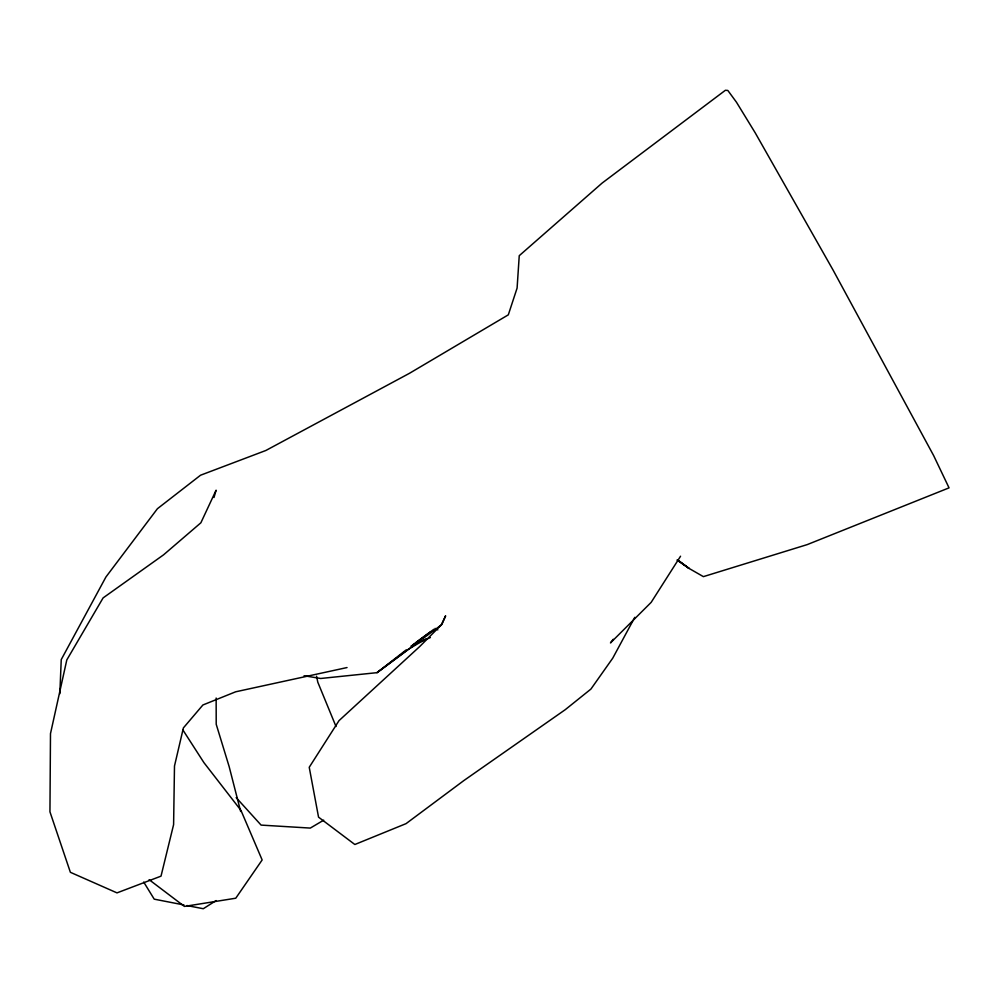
<?xml version="1.0" encoding="UTF-8"?>
<svg xmlns="http://www.w3.org/2000/svg" width="999" height="999" viewBox="0 0 999 999"><rect width="100%" height="100%" fill="white"/><g stroke="black" fill="none" stroke-linecap="round" stroke-linejoin="round"><path stroke-width="1.5" d="M59.84 693.781L61.239 659.602L105.931 576.997L157.417 508.716L200.537 475.224L265.846 450.487L409.44 373.326L508.304 314.847L517.095 288.099L519.243 255.694L602.147 183.054L725.399 90.272L727.834 90.459L736.475 102.235L755.269 132.929L833.091 270.092L933.628 455.556L949.05 487.862L807.192 544.617L703.396 576.635L689.098 568.443L676.997 560.052M213.998 497.49L216.096 490.197L200.874 522.789L163.549 554.845L103.097 597.914L66.808 659.914L50.487 733.628L49.95 811.825L70.38 872.302L116.995 892.881L161.014 876.148L173.601 824.637L174.488 766.021L183.391 727.921L202.909 704.982L235.677 691.795L347.028 667.557M634.79 617.32L612.749 658.154L590.921 689.073L565.234 709.69L463.798 780.606L406.031 823.651L354.845 844.505L318.544 817.145L309.228 767.282L339.023 720.629L419.767 646.49L441.945 624.288L445.629 615.821L441.171 625.049L377.01 672.664L320.691 678.483L304.071 675.749M680.556 556.218L651.161 602.36L610.476 642.919L613.249 639.273M406.094 649.962L377.01 672.664L408.541 649.2L425.861 638.985M416.308 642.345L430.094 632.117M413.361 644.405L433.891 629.283M410.939 646.178L419.218 641.495M216.096 900.586L203.284 908.728L186.925 905.544M323.701 820.167L310.302 828.084L261.089 825.099L236.176 797.627M412.55 645.142L430.369 637.549M183.953 904.957L154.221 899.162L143.719 882.067M435.102 628.396L437.812 629.87M678.034 560.264L689.098 568.443L677.984 560.227M149.113 879.669L184.44 906.418L235.764 898.213L262.15 859.964L240.959 810.389L203.946 762.662L182.892 729.969M336.014 726.51L317.794 682.192L316.571 676.223M240.659 811.475L229.158 766.62L216.209 724.263L216.146 698.039"/></g></svg>
